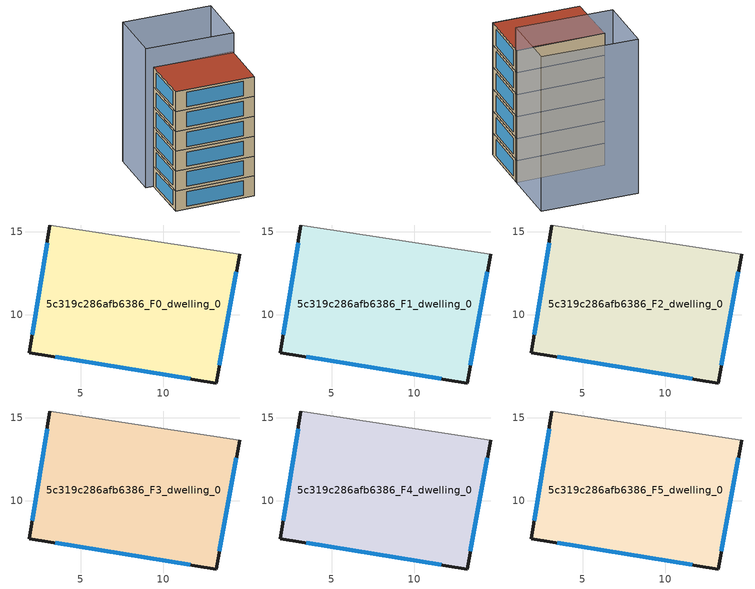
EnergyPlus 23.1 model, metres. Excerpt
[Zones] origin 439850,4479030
5c319c286afb6386_F0_dwelling_0
 floor ground (EU_floor_Construction): 14.6,13.66 13.18,5.88 1.91,7.71 3.15,15.42 z0
 wall outside (EU_wall_Construction): 3.15,15.42 1.91,7.71 13.18,5.88 14.6,13.66 z0:3
 wall adiabatic (EU_wall_Construction): 14.6,13.66 3.15,15.42 z0:3
 window (EU_Window_Construction): 3.48,7.46 11.62,6.14 / 2.98,14.35 2.09,8.78 / 13.38,6.96 14.41,12.58 z0.42:2.58
5c319c286afb6386_F1_dwelling_0
 floor to 5c319c286afb6386_F0_dwelling_0 (EU_floor_Construction): 14.6,13.66 13.18,5.88 1.91,7.71 3.15,15.42 z3
 wall outside (EU_wall_Construction): 3.15,15.42 1.91,7.71 13.18,5.88 14.6,13.66 z3:6
 wall adiabatic (EU_wall_Construction): 14.6,13.66 3.15,15.42 z3:6
 window (EU_Window_Construction): 3.48,7.46 11.62,6.14 / 2.98,14.35 2.09,8.78 / 13.38,6.96 14.41,12.58 z3.42:5.58
5c319c286afb6386_F2_dwelling_0
 floor to 5c319c286afb6386_F1_dwelling_0 (EU_floor_Construction): 14.6,13.66 13.18,5.88 1.91,7.71 3.15,15.42 z6
 wall outside (EU_wall_Construction): 3.15,15.42 1.91,7.71 13.18,5.88 14.6,13.66 z6:9
 wall adiabatic (EU_wall_Construction): 14.6,13.66 3.15,15.42 z6:9
 window (EU_Window_Construction): 3.48,7.46 11.62,6.14 / 2.98,14.35 2.09,8.78 / 13.38,6.96 14.41,12.58 z6.42:8.58
5c319c286afb6386_F3_dwelling_0
 floor to 5c319c286afb6386_F2_dwelling_0 (EU_floor_Construction): 14.6,13.66 13.18,5.88 1.91,7.71 3.15,15.42 z9
 wall outside (EU_wall_Construction): 3.15,15.42 1.91,7.71 13.18,5.88 14.6,13.66 z9:12
 wall adiabatic (EU_wall_Construction): 14.6,13.66 3.15,15.42 z9:12
 window (EU_Window_Construction): 3.48,7.46 11.62,6.14 / 2.98,14.35 2.09,8.78 / 13.38,6.96 14.41,12.58 z9.42:11.58
5c319c286afb6386_F4_dwelling_0
 floor to 5c319c286afb6386_F3_dwelling_0 (EU_floor_Construction): 14.6,13.66 13.18,5.88 1.91,7.71 3.15,15.42 z12
 wall outside (EU_wall_Construction): 3.15,15.42 1.91,7.71 13.18,5.88 14.6,13.66 z12:15
 wall adiabatic (EU_wall_Construction): 14.6,13.66 3.15,15.42 z12:15
 window (EU_Window_Construction): 3.48,7.46 11.62,6.14 / 2.98,14.35 2.09,8.78 / 13.38,6.96 14.41,12.58 z12.42:14.58
5c319c286afb6386_F5_dwelling_0
 floor to 5c319c286afb6386_F4_dwelling_0 (EU_floor_Construction): 14.6,13.66 13.18,5.88 1.91,7.71 3.15,15.42 z15
 wall outside (EU_wall_Construction): 3.15,15.42 1.91,7.71 13.18,5.88 14.6,13.66 z15:18
 wall adiabatic (EU_wall_Construction): 14.6,13.66 3.15,15.42 z15:18
 window (EU_Window_Construction): 3.48,7.46 11.62,6.14 / 2.98,14.35 2.09,8.78 / 13.38,6.96 14.41,12.58 z15.42:17.58
 roof outside (EU_roof_Construction): 13.18,5.88 14.6,13.66 3.15,15.42 1.91,7.71 z18
shading: 3.56,23.74 16.03,21.49 / 16.03,21.49 14.55,13.32 / 14.55,13.32 2.09,15.57 / 2.09,15.57 3.56,23.74 z0:21
[Building]
EU S2 Campaign: North Axis=0; Terrain=City; Solar Distribution=FullExterior
[Site:Location]
Madrid: Latitude=40.5; Longitude=-3.5; Time Zone=1; Elevation=609
[SizingPeriod:WeatherFileDays]
AnnualSizingPeriod: Begin Month=1; Begin Day of Month=1; End Month=12; End Day of Month=31; Day of Week for Start Day=Monday; Use Weather File Daylight Saving Period=No; Use Weather File Rain and Snow Indicators=No
[MATERIAL]
EU_InternalMass_Material: Roughness=MediumRough; Thickness=0.1; Conductivity=1; Density=1800; Specific Heat=900; Thermal Absorptance=0.9; Solar Absorptance=0.7; Visible Absorptance=0.7
[MATERIAL:NOMASS] Roughness=MediumRough; Thermal Absorptance=0.9; Solar Absorptance=0.7; Visible Absorptance=0.7
Name | Thermal Resistance
EU_wall_NoMass | 1.60022
EU_roof_NoMass | 1.57597
EU_floor_NoMass | 0.470652
[WINDOWMATERIAL:SIMPLEGLAZINGSYSTEM]
EU_Window_SimpleGlazing: UFactor=3.28802; Solar Heat Gain Coefficient=0.85; Visible Transmittance=0.85
[CONSTRUCTION]
EU_wall_Construction: EU_wall_NoMass
EU_roof_Construction: EU_roof_NoMass
EU_floor_Construction: EU_floor_NoMass
EU_Window_Construction: EU_Window_SimpleGlazing
EU_InternalMass_Construction: EU_InternalMass_Material
[ZONE] Type=1; Multiplier=1; Ceiling Height=autocalculate; Volume=271.052; Floor Area=autocalculate; Part of Total Floor Area=Yes
5c319c286afb6386_F0_dwelling_0; 5c319c286afb6386_F1_dwelling_0; 5c319c286afb6386_F2_dwelling_0; 5c319c286afb6386_F3_dwelling_0; 5c319c286afb6386_F4_dwelling_0; 5c319c286afb6386_F5_dwelling_0
[INTERNALMASS] Construction=EU_InternalMass_Construction; Surface Area=90.3508
Name | Zone or ZoneList
5c319c286afb6386_F0_dwelling_0_EU_InternalMass | 5c319c286afb6386_F0_dwelling_0
5c319c286afb6386_F1_dwelling_0_EU_InternalMass | 5c319c286afb6386_F1_dwelling_0
5c319c286afb6386_F2_dwelling_0_EU_InternalMass | 5c319c286afb6386_F2_dwelling_0
5c319c286afb6386_F3_dwelling_0_EU_InternalMass | 5c319c286afb6386_F3_dwelling_0
5c319c286afb6386_F4_dwelling_0_EU_InternalMass | 5c319c286afb6386_F4_dwelling_0
5c319c286afb6386_F5_dwelling_0_EU_InternalMass | 5c319c286afb6386_F5_dwelling_0
[OTHEREQUIPMENT] Fuel Type=Electricity; Design Level Calculation Method=Watts/Area; Power per Zone Floor Area=1; Fraction Latent=0; Fraction Radiant=0; Fraction Lost=0; Carbon Dioxide Generation Rate=0; EndUse Subcategory=EU_Step8_InternalGains
Name | Zone or ZoneList or Space or SpaceList | Schedule
EU_Step8_InternalGain_5c319c286afb6386_F0_dwelling_0_f000 | 5c319c286afb6386_F0_dwelling_0 | EU_Step8_GainSchedule_5c319c286afb6386_F0_dwelling_0_f000
EU_Step8_InternalGain_5c319c286afb6386_F1_dwelling_0_f000 | 5c319c286afb6386_F1_dwelling_0 | EU_Step8_GainSchedule_5c319c286afb6386_F1_dwelling_0_f000
EU_Step8_InternalGain_5c319c286afb6386_F2_dwelling_0_f000 | 5c319c286afb6386_F2_dwelling_0 | EU_Step8_GainSchedule_5c319c286afb6386_F2_dwelling_0_f000
EU_Step8_InternalGain_5c319c286afb6386_F3_dwelling_0_f000 | 5c319c286afb6386_F3_dwelling_0 | EU_Step8_GainSchedule_5c319c286afb6386_F3_dwelling_0_f000
EU_Step8_InternalGain_5c319c286afb6386_F4_dwelling_0_f000 | 5c319c286afb6386_F4_dwelling_0 | EU_Step8_GainSchedule_5c319c286afb6386_F4_dwelling_0_f000
EU_Step8_InternalGain_5c319c286afb6386_F5_dwelling_0_f000 | 5c319c286afb6386_F5_dwelling_0 | EU_Step8_GainSchedule_5c319c286afb6386_F5_dwelling_0_f000
[ZONEVENTILATION:DESIGNFLOWRATE] Schedule=EU_AlwaysOn; Design Flow Rate Calculation Method=AirChanges/Hour; Air Changes per Hour=0.480704; Ventilation Type=Natural; Fan Pressure Rise=0; Fan Total Efficiency=1; Constant Term Coefficient=1; Temperature Term Coefficient=0; Velocity Term Coefficient=0; Velocity Squared Term Coefficient=0; Minimum Indoor Temperature=-100; Maximum Indoor Temperature=100; Delta Temperature=-100; Minimum Outdoor Temperature=-100; Maximum Outdoor Temperature=100; Maximum Wind Speed=40
Name | Zone or ZoneList or Space or SpaceList
EU_ConstantAir_5c319c286afb6386_F0_dwelling_0 | 5c319c286afb6386_F0_dwelling_0
EU_ConstantAir_5c319c286afb6386_F1_dwelling_0 | 5c319c286afb6386_F1_dwelling_0
EU_ConstantAir_5c319c286afb6386_F2_dwelling_0 | 5c319c286afb6386_F2_dwelling_0
EU_ConstantAir_5c319c286afb6386_F3_dwelling_0 | 5c319c286afb6386_F3_dwelling_0
EU_ConstantAir_5c319c286afb6386_F4_dwelling_0 | 5c319c286afb6386_F4_dwelling_0
EU_ConstantAir_5c319c286afb6386_F5_dwelling_0 | 5c319c286afb6386_F5_dwelling_0
[HVACTEMPLATE:THERMOSTAT] Constant Heating Setpoint=20; Constant Cooling Setpoint=50
EU_HeatOnly_5c319c286afb6386_F0_dwelling_0; EU_HeatOnly_5c319c286afb6386_F1_dwelling_0; EU_HeatOnly_5c319c286afb6386_F2_dwelling_0; EU_HeatOnly_5c319c286afb6386_F3_dwelling_0; EU_HeatOnly_5c319c286afb6386_F4_dwelling_0; EU_HeatOnly_5c319c286afb6386_F5_dwelling_0
[HVACTEMPLATE:ZONE:IDEALLOADSAIRSYSTEM] System Availability Schedule=EU_AlwaysOn; Maximum Heating Supply Air Temperature=50; Minimum Cooling Supply Air Temperature=13; Maximum Heating Supply Air Humidity Ratio=0.0156; Minimum Cooling Supply Air Humidity Ratio=0.0077; Heating Limit=NoLimit; Cooling Limit=NoLimit; Heating Availability Schedule=EU_AlwaysOn; Cooling Availability Schedule=EU_CoolingOff; Dehumidification Control Type=ConstantSensibleHeatRatio; Cooling Sensible Heat Ratio=0.7; Dehumidification Setpoint=60; Humidification Control Type=None; Humidification Setpoint=30; Outdoor Air Method=None; Outdoor Air Flow Rate per Person=0.00944; Outdoor Air Flow Rate per Zone Floor Area=0; Outdoor Air Flow Rate per Zone=0; Demand Controlled Ventilation Type=None; Outdoor Air Economizer Type=NoEconomizer; Heat Recovery Type=None; Sensible Heat Recovery Effectiveness=0.7; Latent Heat Recovery Effectiveness=0.65
Name | Template Thermostat
5c319c286afb6386_F0_dwelling_0 | EU_HeatOnly_5c319c286afb6386_F0_dwelling_0
5c319c286afb6386_F1_dwelling_0 | EU_HeatOnly_5c319c286afb6386_F1_dwelling_0
5c319c286afb6386_F2_dwelling_0 | EU_HeatOnly_5c319c286afb6386_F2_dwelling_0
5c319c286afb6386_F3_dwelling_0 | EU_HeatOnly_5c319c286afb6386_F3_dwelling_0
5c319c286afb6386_F4_dwelling_0 | EU_HeatOnly_5c319c286afb6386_F4_dwelling_0
5c319c286afb6386_F5_dwelling_0 | EU_HeatOnly_5c319c286afb6386_F5_dwelling_0
[SIZING:ZONE] Zone Cooling Design Supply Air Temperature Input Method=SupplyAirTemperature; Zone Cooling Design Supply Air Temperature=13; Zone Heating Design Supply Air Temperature Input Method=SupplyAirTemperature; Zone Heating Design Supply Air Temperature=50; Zone Cooling Design Supply Air Humidity Ratio=0.008; Zone Heating Design Supply Air Humidity Ratio=0.008; Cooling Design Air Flow Method=DesignDay; Cooling Design Air Flow Rate=0; Cooling Minimum Air Flow per Zone Floor Area=0.000762; Cooling Minimum Air Flow=0; Cooling Minimum Air Flow Fraction=0.2; Heating Design Air Flow Method=DesignDay; Heating Design Air Flow Rate=0; Heating Maximum Air Flow per Zone Floor Area=0.002032; Heating Maximum Air Flow=0.141576; Heating Maximum Air Flow Fraction=0.3; Account for Dedicated Outdoor Air System=No; Dedicated Outdoor Air System Control Strategy=NeutralSupplyAir; Dedicated Outdoor Air Low Setpoint Temperature for Design=autosize; Dedicated Outdoor Air High Setpoint Temperature for Design=autosize; Zone Load Sizing Method=Sensible Load Only No Latent Load; Zone Latent Cooling Design Supply Air Humidity Ratio Input Method=HumidityRatioDifference; Zone Cooling Design Supply Air Humidity Ratio Difference=0.005; Zone Latent Heating Design Supply Air Humidity Ratio Input Method=HumidityRatioDifference; Zone Humidification Design Supply Air Humidity Ratio Difference=0.005
5c319c286afb6386_F0_dwelling_0; 5c319c286afb6386_F1_dwelling_0; 5c319c286afb6386_F2_dwelling_0; 5c319c286afb6386_F3_dwelling_0; 5c319c286afb6386_F4_dwelling_0; 5c319c286afb6386_F5_dwelling_0
[SCHEDULE:CONSTANT]
Name | Hourly Value
EU_AlwaysOn | 1
EU_CoolingOff | 0
[SCHEDULE:FILE] Column Number=1; Rows to Skip at Top=0; Number of Hours of Data=8760; Column Separator=Comma; Interpolate to Timestep=No; Minutes per Item=60; Adjust Schedule for Daylight Savings=Yes
Name | File
EU_Step8_GainSchedule_5c319c286afb6386_F0_dwelling_0_f000 | ../../schedules/5c319c286afb6386/5c319c286afb6386_F0_dwelling_0_f000_gain.csv
EU_Step8_GainSchedule_5c319c286afb6386_F1_dwelling_0_f000 | ../../schedules/5c319c286afb6386/5c319c286afb6386_F1_dwelling_0_f000_gain.csv
EU_Step8_GainSchedule_5c319c286afb6386_F2_dwelling_0_f000 | ../../schedules/5c319c286afb6386/5c319c286afb6386_F2_dwelling_0_f000_gain.csv
EU_Step8_GainSchedule_5c319c286afb6386_F3_dwelling_0_f000 | ../../schedules/5c319c286afb6386/5c319c286afb6386_F3_dwelling_0_f000_gain.csv
EU_Step8_GainSchedule_5c319c286afb6386_F4_dwelling_0_f000 | ../../schedules/5c319c286afb6386/5c319c286afb6386_F4_dwelling_0_f000_gain.csv
EU_Step8_GainSchedule_5c319c286afb6386_F5_dwelling_0_f000 | ../../schedules/5c319c286afb6386/5c319c286afb6386_F5_dwelling_0_f000_gain.csv
